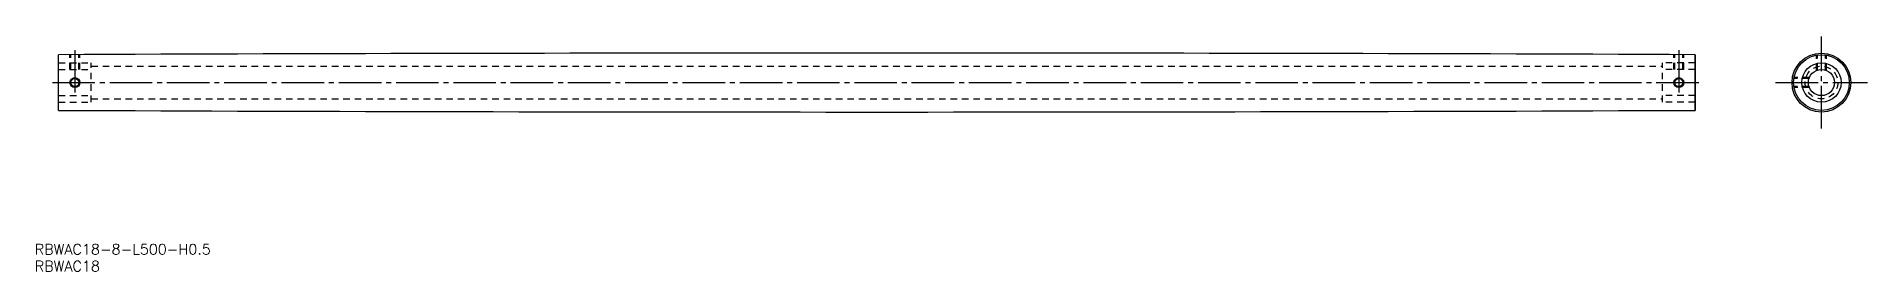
# Model space of a CAD drawing. Extents: x 56 to 615, y 211 to 282.
import ezdxf

# ---------------------------------------------------------------- set-up
doc = ezdxf.new("R2010")
doc.units = 0
doc.linetypes.add('CENTER', pattern=[17.5, 13, -1.5, 1.5, -1.5])
doc.linetypes.add('DASHED', pattern=[3.5, 2, -1.5])
doc.layers.get('0').update_dxf_attribs({"linetype": 'CONTINUOUS'})
doc.layers.add('CENTER', color=1, linetype='CENTER')
doc.styles.get("Standard").update_dxf_attribs({"font": 'txt.shx', "bigfont": '@extfont2.shx'})

msp = doc.modelspace()

# ---------------------------------------------------------------- linework, layer by layer
at = {"color": 7, "linetype": 'CONTINUOUS'}
for p, q in [((62.83, 259.93), (62.83, 276.93)), ((562.83, 276.93), (562.83, 259.93)), ((562.83, 259.93), (562.83, 276.93))]:
    msp.add_line(p, q, dxfattribs=at)
at = {"color": 3, "linetype": 'DASHED'}
for p, q in [((62.83, 274.43), (72.83, 274.43)), ((66.33, 272.43), (66.33, 276.94)), ((66.6, 272.43), (66.6, 276.94)), ((69.06, 272.43), (69.06, 276.95)), ((69.33, 272.43), (69.33, 276.95)), ((72.83, 262.43), (72.83, 274.43)), ((552.83, 262.43), (552.83, 274.43)), ((562.83, 274.43), (552.83, 274.43)), ((556.33, 272.43), (556.33, 276.95)), ((556.6, 272.43), (556.6, 276.95)), ((559.06, 272.43), (559.06, 276.94)), ((559.33, 272.43), (559.33, 276.94)), ((599.91, 272.14), (599.91, 276.77)), ((600.18, 272.23), (600.18, 276.84)), ((602.64, 272.23), (602.64, 276.84)), ((602.91, 272.14), (602.91, 276.77)), ((62.83, 272.43), (72.83, 272.43)), ((72.83, 273.43), (552.83, 273.43)), ((562.83, 272.43), (552.83, 272.43)), ((597.61, 269.66), (593, 269.66)), ((597.71, 269.93), (593.07, 269.93)), ((62.83, 264.43), (72.83, 264.43)), ((72.83, 263.43), (552.83, 263.43)), ((562.83, 264.43), (552.83, 264.43)), ((597.61, 267.2), (593, 267.2)), ((597.71, 266.93), (593.07, 266.93)), ((62.83, 262.43), (72.83, 262.43)), ((562.83, 262.43), (552.83, 262.43))]:
    msp.add_line(p, q, dxfattribs=at)
at = {"color": 7, "linetype": 'CONTINUOUS'}
for centre, radius in [((601.41, 268.43), 9), ((601.41, 268.43), 8.5), ((601.41, 268.43), 6), ((67.83, 268.43), 1.23), ((557.83, 268.43), 1.23), ((601.41, 268.43), 4)]:
    msp.add_circle(centre, radius, dxfattribs=at)
at = {"color": 3, "linetype": 'CONTINUOUS'}
for centre in [(67.83, 268.43), (557.83, 268.43)]:
    msp.add_circle(centre, 1.5, dxfattribs=at)
at = {"color": 3, "linetype": 'DASHED'}
msp.add_circle((601.41, 268.43), 5, dxfattribs=at)
at = {"color": 7, "linetype": 'CONTINUOUS'}
for centre, start, end in [((312.83, -62222.82), 89.7708172, 90.2291828), ((312.83, 62759.68), 269.7708172, 270.2291828)]:
    msp.add_arc(centre, 62500.25, start, end, dxfattribs=at)
at = {"layer": 'CENTER', "color": 1, "linetype": 'CENTER'}
for p, q in [((601.41, 254.4), (601.41, 282.45)), ((67.83, 278.35), (67.83, 264.93)), ((557.83, 278.35), (557.83, 264.93)), ((60.96, 268.43), (564.7, 268.43)), ((587.39, 268.43), (615.44, 268.43))]:
    msp.add_line(p, q, dxfattribs=at)

# ---------------------------------------------------------------- texts
at = {"color": 7, "linetype": 'CONTINUOUS'}
for s, p in [('RBWAC18-8-L500-H0.5', (55.59, 215.91)), ('RBWAC18', (55.59, 210.76))]:
    msp.add_text(s, height=3.2, dxfattribs=at).set_placement(p)

doc.saveas('drawing.dxf')
